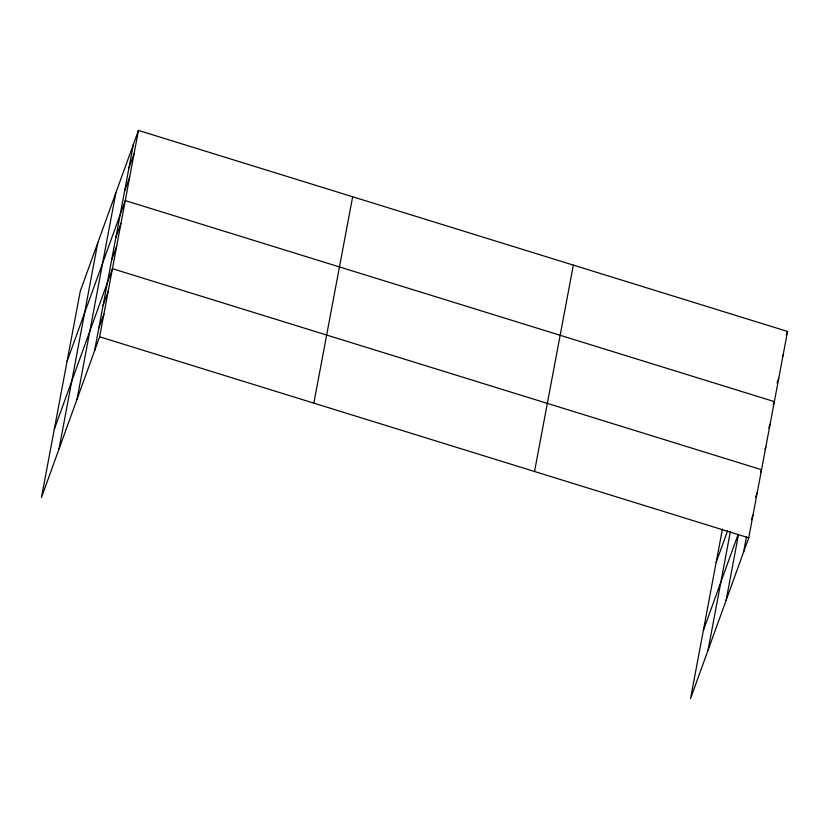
<?xml version="1.0" encoding="UTF-8"?>
<svg xmlns="http://www.w3.org/2000/svg" width="829" height="829" viewBox="0 0 829 829"><rect width="100%" height="100%" fill="white"/><g stroke="black" fill="none" stroke-linecap="round" stroke-linejoin="round"><path stroke-width="1.24" d="M58.973 449.152L97.781 242.773M77.024 399.288L115.832 192.908M94.537 350.885L133.355 144.505M138.453 130.422L80.268 291.166L41.45 497.545L99.635 336.802L138.453 130.422L787.55 331.455L748.732 537.834L690.547 698.578L722.411 529.13M313.839 403.143L352.657 196.763M534.529 471.494L573.347 265.114M708.059 650.185L730.359 531.627M726.111 600.32L738.452 534.736M743.634 551.917L746.483 536.788M128.961 167.893L134.06 153.811M124.557 191.281L129.656 177.199M67.066 361.34L125.262 200.587L774.348 401.619L773.074 405.143M115.884 237.374L120.993 223.291M111.614 260.078L116.723 245.995M54.258 429.443L112.454 268.689L761.54 469.732L760.69 472.074M103.076 305.486L108.184 291.393M98.806 328.18L103.905 314.098M786.275 334.978L787.55 331.455M782.296 357.195L783.146 354.843M777.053 382.925L778.752 378.231M716.163 562.373L727.551 530.912M768.804 427.847L770.079 424.324M764.96 449.37L765.809 447.028M703.355 630.475L738.069 534.591M755.571 497.131L757.271 492.426M751.302 519.824L753.001 515.13M99.635 336.802L748.732 537.834"/></g></svg>
